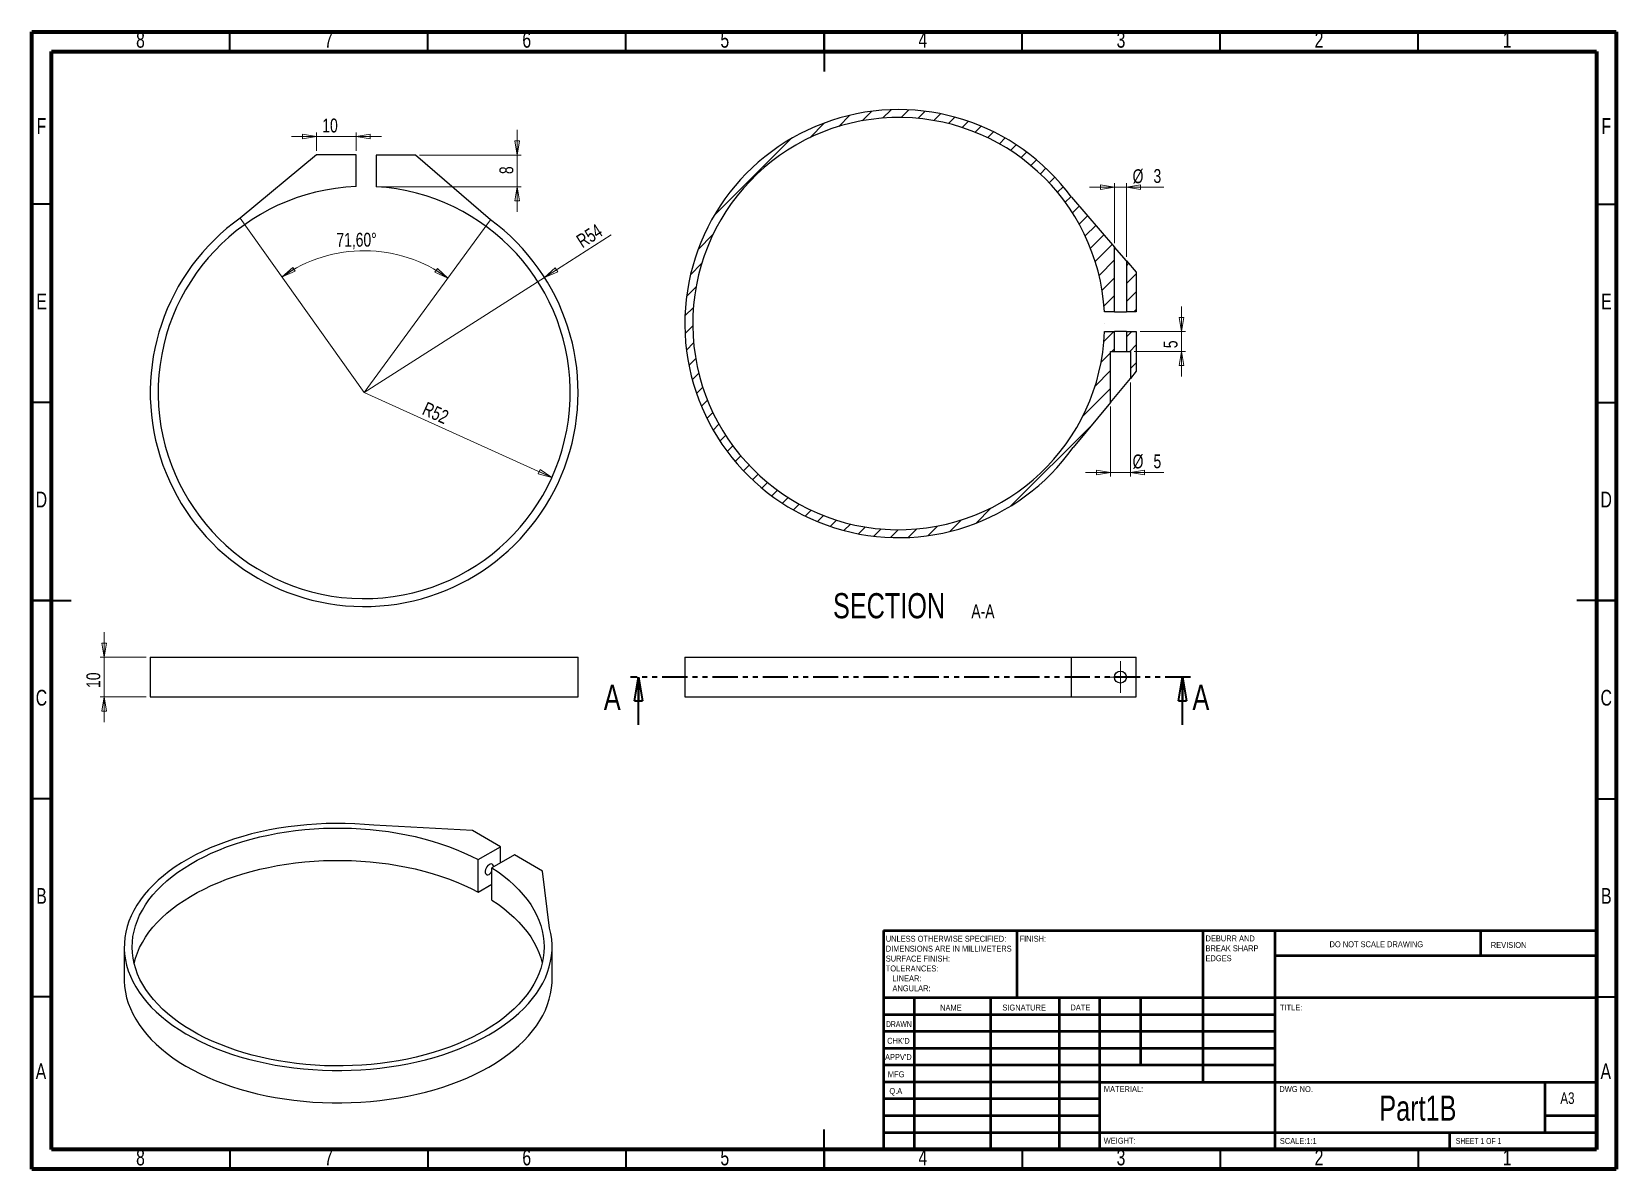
# Model space of a CAD drawing. Header units: millimetres. Extents: x 15 to 415, y 5 to 292.
import ezdxf

# ---------------------------------------------------------------- set-up
doc = ezdxf.new("R2010")
doc.units = ezdxf.units.MM
doc.linetypes.add('PHANTOM', pattern=[12.7, 6.35, -1.27, 1.27, -1.27, 1.27, -1.27])
doc.styles.add('SLDTEXTSTYLE0', font='TXT', dxfattribs={"width": 0.75})
doc.styles.add('SLDTEXTSTYLE1', font='TXT', dxfattribs={"width": 0.686449})
doc.styles.add('SLDTEXTSTYLE2', font='TXT', dxfattribs={"width": 0.6875})
doc.dimstyles.new('SLDDIMSTYLE0', dxfattribs={"dimtxt": 3.5, "dimasz": 3.556, "dimexe": 0, "dimexo": 0.0625, "dimgap": 0.875, "dimtad": 1, "dimrnd": 1e-09, "dimzin": 12, "dimdsep": 46, "dimtxsty": 'SLDTEXTSTYLE0', "dimblk1": 'CLOSED', "dimblk2": 'CLOSED', "dimsah": 1, "dimcen": 0.09, "dimadec": 0, "dimazin": 3, "dimtfac": 1, "dimtmove": 0, "dimatfit": 0, "dimldrblk": 'CLOSED', "dimfxl": 0, "dimfrac": 2, "dimtolj": 1, "dimtzin": 12, "dimarcsym": 0})
doc.dimstyles.new('SLDDIMSTYLE1', dxfattribs={"dimtxt": 3.5, "dimasz": 3.556, "dimexe": 0, "dimexo": 0.0625, "dimgap": 0.875, "dimtad": 1, "dimdec": 4, "dimzin": 12, "dimdsep": 46, "dimtxsty": 'SLDTEXTSTYLE0', "dimblk1": 'CLOSED', "dimblk2": 'CLOSED', "dimsah": 1, "dimcen": 0.09, "dimazin": 3, "dimtfac": 1, "dimtofl": 0, "dimtmove": 0, "dimatfit": 3, "dimldrblk": 'CLOSED', "dimfxl": 0, "dimfrac": 2, "dimtolj": 1, "dimtzin": 12, "dimarcsym": 0})
doc.dimstyles.new('SLDDIMSTYLE2', dxfattribs={"dimtxt": 3.5, "dimasz": 3.556, "dimexe": 0, "dimexo": 0.0625, "dimgap": 0.875, "dimtad": 1, "dimrnd": 1e-09, "dimzin": 12, "dimdsep": 46, "dimtxsty": 'SLDTEXTSTYLE0', "dimblk1": 'CLOSED', "dimblk2": 'CLOSED', "dimsah": 1, "dimcen": 0, "dimadec": 0, "dimazin": 3, "dimtfac": 1, "dimtofl": 0, "dimtmove": 0, "dimatfit": 3, "dimldrblk": 'CLOSED', "dimfxl": 0, "dimfrac": 2, "dimtolj": 1, "dimtzin": 12, "dimarcsym": 0})

# ---------------------------------------------------------------- blocks, each defined once
blk = doc.blocks.new('SW_NOTE_0')
at = {"color": 0, "linetype": 'Continuous', "lineweight": 0, "char_height": 1.5, "attachment_point": 1, "style": 'SLDTEXTSTYLE0'}
for s, insert in [('UNLESS OTHERWISE SPECIFIED:', (0, 1.93)), ('SURFACE FINISH:', (0, -3.07)), ('DIMENSIONS ARE IN MILLIMETERS', (0, -0.57)), ('TOLERANCES:', (0, -5.57)), ('ANGULAR:', (1.69, -10.57)), ('LINEAR:', (1.69, -8.07))]:
    blk.add_mtext(s, dxfattribs=dict(at, insert=insert))
blk = doc.blocks.new('SW_NOTE_1')
at = {"color": 0, "linetype": 'Continuous', "lineweight": 0, "char_height": 1.5, "attachment_point": 1, "style": 'SLDTEXTSTYLE0'}
for s, insert in [('DEBURR AND', (0, 1.93)), ('BREAK SHARP', (0, -0.57)), ('EDGES', (0, -3.07))]:
    blk.add_mtext(s, dxfattribs=dict(at, insert=insert))
blk = doc.blocks.new('_Closed')
at = {"color": 0, "linetype": 'ByBlock', "lineweight": -2}
for p, q in [((-1, 0.166667), (0, 0)), ((-1, 0.166667), (-1, -0.166667)), ((0, 0), (-1, -0.166667)), ((0, 0), (-1, 0))]:
    blk.add_line(p, q, dxfattribs=at)
blk = doc.blocks.new('_D')
at = {"color": 7, "linetype": 'Continuous', "lineweight": 18}
for p, q in [((33.32, 134.18), (33.32, 140.53)), ((43.93, 134.18), (32.32, 134.18)), ((33.32, 134.18), (33.32, 124.18)), ((43.93, 124.18), (32.32, 124.18)), ((33.32, 124.18), (33.32, 117.83))]:
    blk.add_line(p, q, dxfattribs=at)
at = {"color": 7, "linetype": 'Continuous', "lineweight": 18, "xscale": 3.556, "yscale": 3.556}
for p, rotation in [((33.32, 134.18, 2.98), 270.0000000000004), ((33.32, 124.18, 2.98), 90.0000000000004)]:
    blk.add_blockref('_Closed', p, dxfattribs=dict(at, rotation=rotation))
at = {"color": 7, "linetype": 'Continuous', "lineweight": 18, "insert": (28.81, 126.45), "char_height": 3.5, "attachment_point": 1, "rotation": 90, "style": 'SLDTEXTSTYLE0'}
blk.add_mtext('10', dxfattribs=at)
blk = doc.blocks.new('_D_1')
at = {"color": 7, "linetype": 'Continuous', "lineweight": 18}
blk.add_arc((98.93, 200.99), 35.78, 53.7842, 125.3875, dxfattribs=at)
at = {"color": 7, "linetype": 'Continuous', "lineweight": 18, "xscale": 3.556, "yscale": 3.556}
for p, rotation in [((78.21, 230.16), 212.5497389897637), ((120.07, 229.86), 326.621970199578)]:
    blk.add_blockref('_Closed', p, dxfattribs=dict(at, rotation=rotation))
at = {"color": 7, "linetype": 'Continuous', "lineweight": 18, "insert": (91.9, 241.24), "char_height": 3.5, "attachment_point": 1, "rotation": 0.4017, "style": 'SLDTEXTSTYLE0'}
blk.add_mtext('71,60°', dxfattribs=at)
blk = doc.blocks.new('_D_2')
at = {"color": 7, "linetype": 'Continuous', "lineweight": 18}
blk.add_line((146.32, 179.58), (98.93, 200.99), dxfattribs=at)
at = {"color": 7, "linetype": 'Continuous', "lineweight": 18, "xscale": 3.556, "yscale": 3.556, "rotation": 335.6859882625973}
blk.add_blockref('_Closed', (146.32, 179.58, -5), dxfattribs=at)
at = {"color": 7, "linetype": 'Continuous', "lineweight": 18, "insert": (114.75, 198.77), "char_height": 3.5, "attachment_point": 1, "rotation": 335.686, "style": 'SLDTEXTSTYLE0'}
blk.add_mtext('R52', dxfattribs=at)
blk = doc.blocks.new('_D_3')
at = {"color": 7, "linetype": 'Continuous', "lineweight": 18}
for q in [(161.3, 240.77), (98.93, 200.99)]:
    blk.add_line((144.46, 230.03), q, dxfattribs=at)
at = {"color": 7, "linetype": 'Continuous', "lineweight": 18, "xscale": 3.556, "yscale": 3.556, "rotation": 212.5319188884054}
blk.add_blockref('_Closed', (144.46, 230.03, -5), dxfattribs=at)
at = {"color": 7, "linetype": 'Continuous', "lineweight": 18, "insert": (152.12, 240.27), "char_height": 3.5, "attachment_point": 1, "rotation": 32.5319, "style": 'SLDTEXTSTYLE0'}
blk.add_mtext('R54', dxfattribs=at)
blk = doc.blocks.new('_D_4')
at = {"color": 7, "linetype": 'Continuous', "lineweight": 18}
for p, q in [((86.92, 265.59), (80.57, 265.59)), ((86.92, 261.95), (86.92, 266.59)), ((96.92, 265.59), (86.92, 265.59)), ((96.92, 261.95), (96.92, 266.59)), ((96.92, 265.59), (103.27, 265.59))]:
    blk.add_line(p, q, dxfattribs=at)
at = {"color": 7, "linetype": 'Continuous', "lineweight": 18, "xscale": 3.556, "yscale": 3.556}
blk.add_blockref('_Closed', (86.92, 265.59, -5), dxfattribs=at)
at = {"color": 7, "linetype": 'Continuous', "lineweight": 18, "xscale": 3.556, "yscale": 3.556, "rotation": 180.0000000000004}
blk.add_blockref('_Closed', (96.92, 265.59, -5), dxfattribs=at)
at = {"color": 7, "linetype": 'Continuous', "lineweight": 18, "insert": (88.36, 270.11), "char_height": 3.5, "attachment_point": 1, "style": 'SLDTEXTSTYLE0'}
blk.add_mtext('10', dxfattribs=at)
blk = doc.blocks.new('_D_5')
at = {"color": 7, "linetype": 'Continuous', "lineweight": 18}
for p, q in [((137.58, 260.91), (137.58, 267.26)), ((112.92, 260.91), (138.58, 260.91)), ((137.58, 260.91), (137.58, 252.91)), ((102.92, 252.91), (138.58, 252.91)), ((137.58, 252.91), (137.58, 246.56))]:
    blk.add_line(p, q, dxfattribs=at)
at = {"color": 7, "linetype": 'Continuous', "lineweight": 18, "xscale": 3.556, "yscale": 3.556}
for p, rotation in [((137.58, 260.91, -5), 270.0000000000004), ((137.58, 252.91, -5), 90.0000000000004)]:
    blk.add_blockref('_Closed', p, dxfattribs=dict(at, rotation=rotation))
at = {"color": 7, "linetype": 'Continuous', "lineweight": 18, "insert": (133.07, 256.1), "char_height": 3.5, "attachment_point": 1, "rotation": 90, "style": 'SLDTEXTSTYLE0'}
blk.add_mtext('8', dxfattribs=at)
blk = doc.blocks.new('SW_CENTERMARKSYMBOL_0')
at = {"color": 0, "linetype": 'Continuous', "lineweight": 0}
for p, q in [((0, 2.5), (0, 4)), ((-2.5, 0), (-4, 0)), ((0, 0), (-2.5, 0)), ((0, 0), (0, 2.5)), ((0, 0), (0, -2.5)), ((0, 0), (2.5, 0)), ((2.5, 0), (4, 0)), ((0, -2.5), (0, -4))]:
    blk.add_line(p, q, dxfattribs=at)
blk = doc.blocks.new('_D_6')
at = {"color": 7, "linetype": 'Continuous', "lineweight": 18}
for p, q in [((288.33, 252.8), (281.98, 252.8)), ((288.33, 238.67), (288.33, 253.8)), ((288.33, 252.8), (291.33, 252.8)), ((291.33, 235.2), (291.33, 253.8)), ((291.33, 252.8), (300.76, 252.8))]:
    blk.add_line(p, q, dxfattribs=at)
at = {"color": 7, "linetype": 'Continuous', "lineweight": 18, "xscale": 3.556, "yscale": 3.556}
blk.add_blockref('_Closed', (288.33, 252.8, 7.5), dxfattribs=at)
at = {"color": 7, "linetype": 'Continuous', "lineweight": 18, "xscale": 3.556, "yscale": 3.556, "rotation": 180.0000000000006}
blk.add_blockref('_Closed', (291.33, 252.8, 7.5), dxfattribs=at)
at = {"color": 7, "linetype": 'Continuous', "lineweight": 18, "char_height": 3.5, "attachment_point": 1, "style": 'SLDTEXTSTYLE0'}
for s, insert in [('%%c', (292.9, 257.31)), ('3', (298.17, 257.37))]:
    blk.add_mtext(s, dxfattribs=dict(at, insert=insert))
blk = doc.blocks.new('_D_7')
at = {"color": 7, "linetype": 'Continuous', "lineweight": 18}
for p, q in [((292.33, 203.54), (292.33, 179.82)), ((287.33, 197.5), (287.33, 179.82)), ((287.33, 180.82), (280.98, 180.82)), ((287.33, 180.82), (292.33, 180.82)), ((292.33, 180.82), (300.76, 180.82))]:
    blk.add_line(p, q, dxfattribs=at)
at = {"color": 7, "linetype": 'Continuous', "lineweight": 18, "xscale": 3.556, "yscale": 3.556}
blk.add_blockref('_Closed', (287.33, 180.82, 7.5), dxfattribs=at)
at = {"color": 7, "linetype": 'Continuous', "lineweight": 18, "xscale": 3.556, "yscale": 3.556, "rotation": 180.0000000000006}
blk.add_blockref('_Closed', (292.33, 180.82, 7.5), dxfattribs=at)
at = {"color": 7, "linetype": 'Continuous', "lineweight": 18, "char_height": 3.5, "attachment_point": 1, "style": 'SLDTEXTSTYLE0'}
for s, insert in [('%%c', (292.9, 185.34)), ('5', (298.17, 185.39))]:
    blk.add_mtext(s, dxfattribs=dict(at, insert=insert))
blk = doc.blocks.new('_D_8')
at = {"color": 7, "linetype": 'Continuous', "lineweight": 18}
for p, q in [((305.24, 216.36), (305.24, 222.71)), ((294.83, 216.36), (306.24, 216.36)), ((305.24, 211.36), (305.24, 216.36)), ((293.33, 211.36), (306.24, 211.36)), ((305.24, 211.36), (305.24, 205.01))]:
    blk.add_line(p, q, dxfattribs=at)
at = {"color": 7, "linetype": 'Continuous', "lineweight": 18, "xscale": 3.556, "yscale": 3.556}
for p, rotation in [((305.24, 216.36, 7.5), 270.0000000000005), ((305.24, 211.36, 7.5), 90.0000000000005)]:
    blk.add_blockref('_Closed', p, dxfattribs=dict(at, rotation=rotation))
at = {"color": 7, "linetype": 'Continuous', "lineweight": 18, "insert": (300.73, 212.17), "char_height": 3.5, "attachment_point": 1, "rotation": 90, "style": 'SLDTEXTSTYLE0'}
blk.add_mtext('5', dxfattribs=at)
blk = doc.blocks.new('SW_NOTE_2')
at = {"color": 0, "linetype": 'Continuous', "lineweight": 0, "attachment_point": 2, "style": 'SLDTEXTSTYLE0'}
for s, insert, char_height in [('SECTION', (17.36, 8.19), 6.35), ('A-A', (41.06, 5.35), 3.5)]:
    blk.add_mtext(s, dxfattribs=dict(at, insert=insert, char_height=char_height))

msp = doc.modelspace()

# ---------------------------------------------------------------- hatches: boundary and pattern name
at = {"linetype": 'Continuous', "lineweight": 18}
h = msp.add_hatch(dxfattribs=at)
h.set_pattern_fill('ANSI31', style=0)
edge = h.paths.add_edge_path(flags=0)
edge.add_line((285.7847, 221.35736), (288.33185, 221.35736))
edge.add_line((288.33185, 221.35736), (288.33185, 237.66685))
edge.add_line((288.33185, 237.66685), (277.43777, 250.27237))
edge.add_arc((233.87072, 218.36764), 54, 36.2158208, 324.6124701)
edge.add_line((277.89443, 187.09603), (287.33185, 198.50172))
edge.add_line((287.33185, 198.50172), (287.33185, 211.35736))
edge.add_line((287.33185, 211.35736), (288.33185, 211.35736))
edge.add_line((288.33185, 211.35736), (288.33185, 216.35736))
edge.add_line((288.33185, 216.35736), (285.83185, 216.35736))
edge.add_arc((233.87072, 218.36764), 52, 3.2960196, 357.7844403, ccw=False)
h = msp.add_hatch(dxfattribs=at)
h.set_pattern_fill('ANSI31', style=0)
h.paths.add_polyline_path([(293.7847, 221.35736), (293.7847, 231.35736), (291.33185, 234.19555), (291.33185, 221.35736)], flags=0)
h = msp.add_hatch(dxfattribs=at)
h.set_pattern_fill('ANSI31', style=0)
h.paths.add_polyline_path([(292.33185, 204.54452), (293.83185, 206.35736), (293.83185, 216.35736), (291.33185, 216.35736), (291.33185, 211.35736), (292.33185, 211.35736)], flags=0)

# ---------------------------------------------------------------- linework, layer by layer
at = {"color": 7, "linetype": 'Continuous', "lineweight": 70}
for p, q in [((15, 5), (15, 292)), ((15, 292), (415, 292)), ((415, 292), (415, 5)), ((20, 10), (20, 287)), ((20, 287), (410, 287)), ((410, 287), (410, 10)), ((410, 10), (20, 10)), ((415, 5), (15, 5))]:
    msp.add_line(p, q, dxfattribs=at)
at = {"color": 7, "linetype": 'Continuous', "lineweight": 35}
for p, q in [((65, 287), (65, 292)), ((115, 287), (115, 292)), ((165, 287), (165, 292)), ((215, 292), (215, 282)), ((215, 287), (215, 292)), ((265, 287), (265, 292)), ((315, 287), (315, 292)), ((365, 287), (365, 292)), ((20, 248.5), (15, 248.5)), ((410, 248.5), (415, 248.5)), ((20, 198.5), (15, 198.5)), ((410, 198.5), (415, 198.5)), ((15, 148.5), (25, 148.5)), ((20, 148.5), (15, 148.5)), ((415, 148.5), (405, 148.5)), ((410, 148.5), (415, 148.5)), ((168.19538, 117.17521), (168.19538, 129.17521)), ((305.50718, 117.17521), (305.50718, 129.17521)), ((20, 98.5), (15, 98.5)), ((410, 98.5), (415, 98.5)), ((20, 48.5), (15, 48.5)), ((410, 48.5), (415, 48.5)), ((215, 5), (215, 15)), ((65, 10), (65, 5)), ((115, 10), (115, 5)), ((165, 10), (165, 5)), ((215, 10), (215, 5)), ((265, 10), (265, 5)), ((315, 10), (315, 5)), ((365, 10), (365, 5))]:
    msp.add_line(p, q, dxfattribs=at)
at = {"color": 7, "linetype": 'Continuous', "lineweight": 25}
for p, q in [((86.92306, 260.95281), (67.66173, 245.01539)), ((96.92306, 260.95281), (86.92306, 260.95281)), ((96.92306, 252.95281), (96.92306, 260.95281)), ((101.92306, 260.90566), (101.92306, 252.90566)), ((111.92306, 260.90566), (101.92306, 260.90566)), ((130.83807, 244.55873), (111.92306, 260.90566)), ((277.43777, 250.27237), (288.33185, 237.66685)), ((288.33185, 221.35736), (288.33185, 237.66685)), ((291.33185, 234.19555), (288.33185, 237.66685)), ((291.33185, 234.19555), (291.33185, 221.35736)), ((291.33185, 234.19555), (293.7847, 231.35736)), ((293.7847, 231.35736), (293.7847, 221.35736)), ((288.33185, 221.35736), (285.7847, 221.35736)), ((288.33185, 221.35736), (291.33185, 221.35736)), ((293.7847, 221.35736), (291.33185, 221.35736)), ((285.83185, 216.35736), (288.33185, 216.35736)), ((288.33185, 211.35736), (288.33185, 216.35736)), ((291.33185, 216.35736), (288.33185, 216.35736)), ((291.33185, 216.35736), (291.33185, 211.35736)), ((291.33185, 216.35736), (293.83185, 216.35736)), ((293.83185, 216.35736), (293.83185, 206.35736)), ((287.33185, 211.35736), (288.33185, 211.35736)), ((287.33185, 198.50172), (287.33185, 211.35736)), ((288.33185, 211.35736), (291.33185, 211.35736)), ((291.33185, 211.35736), (292.33185, 211.35736)), ((292.33185, 211.35736), (292.33185, 204.54452)), ((287.33185, 198.50172), (292.33185, 204.54452)), ((293.83185, 206.35736), (292.33185, 204.54452)), ((287.33185, 198.50172), (277.89443, 187.09603)), ((44.93333, 134.17521), (44.93333, 124.17521)), ((44.93333, 134.17521), (152.93333, 134.17521)), ((152.93333, 124.17521), (152.93333, 134.17521)), ((179.87072, 134.17521), (179.87072, 124.17521)), ((179.87072, 134.17521), (277.43777, 134.17521)), ((277.43777, 124.17521), (277.43777, 134.17521)), ((277.43777, 134.17521), (293.7847, 134.17521)), ((293.7847, 124.17521), (293.7847, 134.17521)), ((293.7847, 134.17521), (293.83185, 134.17521)), ((293.83185, 124.17521), (293.83185, 134.17521)), ((44.93333, 124.17521), (152.93333, 124.17521)), ((179.87072, 124.17521), (277.43777, 124.17521)), ((277.43777, 124.17521), (293.7847, 124.17521)), ((293.7847, 124.17521), (293.83185, 124.17521)), ((126.27307, 90.47359), (101.3838, 91.83042)), ((133.34414, 86.39155), (126.27307, 90.47359)), ((127.68729, 83.12592), (133.34414, 86.39155)), ((136.84634, 84.33129), (131.18949, 81.06565)), ((133.34414, 82.30951), (133.34414, 86.39155)), ((143.91741, 80.24925), (136.84634, 84.33129)), ((127.68729, 74.96051), (127.68729, 83.12592)), ((131.18949, 72.90025), (131.18949, 81.06565)), ((145.73331, 65.85518), (143.91741, 80.24925)), ((127.68729, 74.96051), (131.18949, 76.98229)), ((38.3667, 61.09457), (38.3667, 52.92916)), ((146.3667, 52.92916), (146.3667, 61.09457))]:
    msp.add_line(p, q, dxfattribs=at)
at = {"color": 7, "linetype": 'Continuous', "lineweight": 18}
for q in [(67.66173, 245.01539), (130.83807, 244.55873)]:
    msp.add_line((98.93333, 200.99168), q, dxfattribs=at)
at = {"color": 7, "linetype": 'PHANTOM', "lineweight": 35}
msp.add_line((307.50718, 129.17521), (166.19538, 129.17521), dxfattribs=at)
at = {"color": 7, "linetype": 'Continuous', "lineweight": 50}
for p, q in [((230, 65.25), (410, 65.25)), ((230, 65.25), (230, 10)), ((263.8, 48.25), (263.8, 65.25)), ((310.6, 65.25), (310.6, 27)), ((328.8, 65.25), (328.8, 10)), ((380.8, 58.875), (380.8, 65.25)), ((410, 58.875), (328.8, 58.875)), ((410, 48.25), (230, 48.25)), ((237.8, 48.25), (237.8, 10)), ((256.99095, 48.25), (256.99095, 10)), ((274.39893, 48.25), (274.39893, 10)), ((284.6, 10), (284.6, 48.25)), ((295, 31.25), (295, 48.25)), ((328.8, 44), (230, 44)), ((328.8, 39.75), (230, 39.75)), ((328.8, 35.5), (230, 35.5)), ((328.8, 31.25), (230, 31.25)), ((284.6, 27), (230, 27)), ((284.6, 27), (410, 27)), ((397, 14.25), (397, 27)), ((284.6, 22.74993), (230, 22.74993)), ((284.6, 18.5), (230, 18.5)), ((410, 18.5), (397, 18.5)), ((230, 14.25), (410, 14.25)), ((373, 10), (373, 14.25))]:
    msp.add_line(p, q, dxfattribs=at)
at = {"color": 7, "linetype": 'Continuous', "lineweight": 25, "flags": 128}
for points in [[(101.3838, 91.83042), (98.98273, 92.03325), (96.56829, 92.1736), (94.14536, 92.25119), (91.71885, 92.26587), (89.29364, 92.21759), (86.87464, 92.10646), (84.46673, 91.93271), (82.07478, 91.69668), (79.7036, 91.39886), (77.358, 91.03983), (75.04271, 90.62034), (72.7624, 90.14122), (70.52168, 89.60344), (68.32508, 89.00809), (66.17703, 88.35637), (64.08186, 87.6496), (62.04381, 86.88921), (60.067, 86.07672), (58.15541, 85.21379), (56.31291, 84.30214), (54.54322, 83.34363), (52.84991, 82.3402), (51.2364, 81.29385), (49.70595, 80.20672), (48.26165, 79.08099), (46.90642, 77.91894), (45.64299, 76.72292), (44.47391, 75.49533), (43.40155, 74.23866), (42.42807, 72.95545), (41.55544, 71.64829), (40.78541, 70.31982), (40.11956, 68.97271), (39.55921, 67.6097), (39.1055, 66.23353), (38.75934, 64.84698), (38.52144, 63.45285), (38.39228, 62.05397), (38.37212, 60.65314), (38.46099, 59.25321), (38.65872, 57.85699), (38.96491, 56.46731), (39.37894, 55.08698), (39.89997, 53.71878), (40.52696, 52.36547), (41.25863, 51.02979), (42.09352, 49.71444), (43.02992, 48.42206), (44.06595, 47.15528), (45.19953, 45.91665), (46.42835, 44.70867), (47.74995, 43.53378), (49.16164, 42.39435), (50.66058, 41.29268), (52.24375, 40.231), (53.90794, 39.21146), (55.64979, 38.2361), (57.46579, 37.30691), (59.35227, 36.42576), (61.30542, 35.59442), (63.3213, 34.81457), (65.39583, 34.0878), (67.52482, 33.41556), (69.70398, 32.79922), (71.92891, 32.24002), (74.19511, 31.73909), (76.49801, 31.29744), (78.83295, 30.91596), (81.19522, 30.59543), (83.58005, 30.33649), (85.98263, 30.13966), (88.39809, 30.00534), (90.82158, 29.9338), (93.24818, 29.92519), (95.673, 29.97952), (98.09115, 30.09669), (100.49773, 30.27646), (102.8879, 30.51846), (105.25681, 30.8222), (107.5997, 31.18708), (109.91183, 31.61236), (112.18852, 32.09717), (114.42519, 32.64054), (116.61731, 33.24136), (118.76046, 33.89844), (120.85031, 34.61044), (122.88264, 35.37592), (124.85335, 36.19333), (126.75845, 37.06104), (128.5941, 37.97727), (130.35659, 38.94019), (132.04236, 39.94785), (133.64801, 40.99821), (135.1703, 42.08916), (136.60615, 43.21848), (137.95266, 44.38391), (139.20712, 45.58308), (140.36698, 46.81357), (141.42991, 48.07291), (142.39376, 49.35854), (143.25659, 50.66787), (144.01665, 51.99825), (144.67241, 53.34701), (145.22254, 54.71141), (145.66593, 56.0887), (146.00169, 57.4761), (146.22913, 58.87081), (146.34781, 60.27), (146.35747, 61.67087), (146.25811, 63.07057), (146.04992, 64.46628), (145.73331, 65.85518)], [(131.18949, 81.06565), (132.72258, 80.02577), (134.17216, 78.94671), (135.53525, 77.83071), (136.809, 76.68008), (137.9908, 75.4972), (139.07819, 74.28452), (140.06892, 73.04454), (140.96095, 71.77984), (141.75243, 70.49303), (142.44171, 69.18677), (143.02738, 67.86377), (143.50822, 66.52676), (143.88324, 65.17851), (144.15166, 63.8218), (144.31293, 62.45946), (144.3667, 61.09429), (144.31288, 59.72912), (144.15157, 58.36678), (143.88311, 57.01008), (143.50804, 55.66183), (143.02716, 54.32483), (142.44145, 53.00183), (141.75212, 51.69558), (140.9606, 50.40877), (140.06853, 49.14408), (139.07776, 47.90412), (137.99033, 46.69145), (136.80849, 45.50858), (135.5347, 44.35797), (134.17158, 43.24198), (132.72196, 42.16294), (131.18883, 41.12307), (129.57538, 40.12452), (127.88493, 39.16937), (126.12098, 38.25959), (124.28719, 37.39705), (122.38735, 36.58355), (120.42539, 35.82077), (118.40537, 35.11029), (116.33147, 34.45357), (114.20799, 33.85198), (112.03931, 33.30677), (109.82992, 32.81905), (107.5844, 32.38983), (105.30738, 32.02002), (103.00359, 31.71036), (100.67779, 31.46151), (98.3348, 31.27398), (95.97945, 31.14815), (93.61663, 31.08428), (91.25122, 31.08252), (88.88812, 31.14285), (86.53222, 31.26517), (84.18839, 31.4492), (81.86149, 31.69458), (79.55632, 32.00079), (77.27766, 32.36721), (75.03022, 32.79307), (72.81865, 33.27749), (70.64753, 33.81947), (68.52136, 34.41789), (66.44453, 35.0715), (64.42133, 35.77897), (62.45596, 36.53882), (60.55248, 37.34948), (58.71484, 38.20927), (56.94682, 39.11642), (55.2521, 40.06904), (53.63417, 41.06518), (52.09639, 42.10275), (50.64194, 43.17963), (49.27383, 44.29357), (47.99488, 45.44228), (46.80775, 46.62338), (45.7149, 47.83442), (44.71857, 49.0729), (43.82084, 50.33626), (43.02356, 51.62188), (42.32838, 52.9271), (41.73674, 54.24921), (41.24987, 55.5855), (40.86877, 56.93318), (40.59423, 58.28947), (40.42682, 59.65157), (40.36688, 61.01665), (40.41454, 62.3819), (40.5697, 63.74448), (40.83204, 65.10158), (41.20102, 66.45038), (41.67587, 67.78811), (42.25561, 69.11198), (42.93904, 70.41927), (43.72475, 71.70726), (44.61111, 72.97329), (45.59628, 74.21473), (46.67824, 75.42904), (47.85473, 76.61368), (49.12333, 77.7662), (50.48141, 78.88423), (51.92615, 79.96545), (53.45458, 81.00763), (55.06353, 82.00859), (56.74966, 82.96628), (58.5095, 83.87872), (60.33939, 84.74401), (62.23555, 85.56036), (64.19406, 86.32609), (66.21087, 87.03961), (68.28179, 87.69944), (70.40256, 88.30422), (72.56877, 88.8527), (74.77595, 89.34374), (77.01953, 89.77633), (79.29487, 90.14957), (81.59725, 90.46268), (83.92192, 90.71503), (86.26406, 90.90609), (88.61883, 91.03546), (90.98136, 91.10288), (93.34675, 91.1082), (95.71011, 91.05142), (98.06656, 90.93265), (100.41121, 90.75214), (102.73922, 90.51026), (105.04576, 90.20752), (107.32607, 89.84453), (109.57542, 89.42205), (111.78916, 88.94096), (113.96272, 88.40225), (116.09159, 87.80703), (118.17136, 87.15654), (120.19774, 86.45212), (122.16653, 85.69523), (124.07366, 84.88743), (125.91519, 84.0304), (127.68729, 83.12592)], [(40.84987, 57.01187), (41.20102, 58.28498), (41.67587, 59.6227), (42.25561, 60.94657), (42.93904, 62.25386), (43.72475, 63.54185), (44.61111, 64.80788), (45.59628, 66.04933), (46.67824, 67.26363), (47.85473, 68.44827), (49.12333, 69.6008), (50.48141, 70.71883), (51.92615, 71.80005), (53.45458, 72.84222), (55.06353, 73.84318), (56.74966, 74.80088), (58.5095, 75.71331), (60.33939, 76.5786), (62.23555, 77.39495), (64.19406, 78.16068), (66.21087, 78.8742), (68.28179, 79.53403), (70.40256, 80.13881), (72.56877, 80.68729), (74.77595, 81.17833), (77.01953, 81.61092), (79.29487, 81.98416), (81.59725, 82.29728), (83.92192, 82.54963), (86.26406, 82.74068), (88.61883, 82.87005), (90.98136, 82.93747), (93.34675, 82.94279), (95.71011, 82.88601), (98.06656, 82.76724), (100.41121, 82.58673), (102.73922, 82.34485), (105.04576, 82.04211), (107.32607, 81.67912), (109.57542, 81.25664), (111.78916, 80.77555), (113.96272, 80.23684), (116.09159, 79.64162), (118.17136, 78.99113), (120.19774, 78.28671), (122.16653, 77.52982), (124.07366, 76.72202), (125.91519, 75.865), (127.68729, 74.96051)], [(131.57638, 81.28834), (131.53704, 81.59608), (131.42196, 81.83559), (131.23967, 81.9891), (131.00369, 82.04522), (130.73151, 81.9998), (130.44333, 81.8562), (130.16052, 81.62507), (129.90405, 81.32356), (129.69295, 80.97402), (129.54287, 80.60238), (129.46493, 80.23621), (129.46493, 79.90265), (129.54287, 79.62645), (129.69295, 79.42809), (129.90405, 79.32229), (130.16052, 79.31689), (130.44333, 79.41229), (130.73151, 79.60141), (131.00369, 79.87024), (131.18949, 80.11905)], [(131.18949, 72.90025), (132.72258, 71.86036), (134.17216, 70.7813), (135.53525, 69.6653), (136.809, 68.51467), (137.9908, 67.33179), (139.07819, 66.11911), (140.06892, 64.87914), (140.96095, 63.61443), (141.75243, 62.32762), (142.44171, 61.02136), (143.02738, 59.69836), (143.50822, 58.36135), (143.88324, 57.0131), (143.88353, 57.01187)], [(38.3667, 52.92916), (38.37212, 52.48773), (38.46099, 51.0878), (38.65872, 49.69158), (38.96491, 48.3019), (39.37894, 46.92157), (39.89997, 45.55337), (40.52696, 44.20006), (41.25863, 42.86438), (42.09352, 41.54903), (43.02992, 40.25666), (44.06595, 38.98988), (45.19953, 37.75124), (46.42835, 36.54326), (47.74995, 35.36837), (49.16164, 34.22894), (50.66058, 33.12727), (52.24375, 32.0656), (53.90794, 31.04605), (55.64979, 30.0707), (57.46579, 29.1415), (59.35227, 28.26035), (61.30542, 27.42901), (63.3213, 26.64916), (65.39583, 25.92239), (67.52482, 25.25015), (69.70398, 24.63381), (71.92891, 24.07461), (74.19511, 23.57368), (76.49801, 23.13203), (78.83295, 22.75056), (81.19522, 22.43002), (83.58005, 22.17108), (85.98263, 21.97425), (88.39809, 21.83993), (90.82158, 21.76839), (93.24818, 21.75978), (95.673, 21.81411), (98.09115, 21.93128), (100.49773, 22.11105), (102.8879, 22.35305), (105.25681, 22.65679), (107.5997, 23.02167), (109.91183, 23.44695), (112.18852, 23.93176), (114.42519, 24.47513), (116.61731, 25.07596), (118.76046, 25.73303), (120.85031, 26.44503), (122.88264, 27.21051), (124.85335, 28.02793), (126.75845, 28.89563), (128.5941, 29.81186), (130.35659, 30.77478), (132.04236, 31.78244), (133.64801, 32.83281), (135.1703, 33.92375), (136.60615, 35.05308), (137.95266, 36.2185), (139.20712, 37.41767), (140.36698, 38.64817), (141.42991, 39.9075), (142.39376, 41.19313), (143.25659, 42.50246), (144.01665, 43.83285), (144.67241, 45.1816), (145.22254, 46.546), (145.66593, 47.92329), (146.00169, 49.31069), (146.22913, 50.7054), (146.34781, 52.1046), (146.3667, 52.92916)]]:
    msp.add_lwpolyline(points, dxfattribs=at)
at = {"color": 7, "linetype": 'Continuous', "lineweight": 25}
msp.add_circle((289.83185, 129.17521), 1.5, dxfattribs=at)
for centre, radius, start, end in [((233.87072, 218.36764), 54, 36.2158208, 324.6124701), ((233.87072, 218.36764), 52, 3.2960196, 357.7844403), ((98.93333, 200.99168), 52, 92.2155597, 86.7039804), ((98.93333, 200.99168), 54, 125.3875299, 53.7841792)]:
    msp.add_arc(centre, radius, start, end, dxfattribs=at)

# ---------------------------------------------------------------- block references
at = {"color": 7, "linetype": 'Continuous', "lineweight": 0}
for name, p in [('SW_NOTE_2', (214.06402, 142.18173)), ('SW_CENTERMARKSYMBOL_0', (289.83185, 129.17521)), ('SW_NOTE_1', (311.30922, 62.06949)), ('SW_NOTE_0', (230.59367, 61.98737))]:
    msp.add_blockref(name, p, dxfattribs=at)
at = {"color": 7, "linetype": 'Continuous', "lineweight": 35, "xscale": 6, "yscale": 6, "rotation": 90.0000000000004}
for p in [(168.19538, 129.17521), (305.50718, 129.17521)]:
    msp.add_blockref('_Closed', p, dxfattribs=at)

# ---------------------------------------------------------------- texts
at = {"color": 7, "linetype": 'Continuous', "lineweight": 0}
for s, insert, char_height, attachment_point, style in [('8', (42.46004, 291.96538), 3.96875, 2, 'SLDTEXTSTYLE0'), ('6', (139.96004, 291.96538), 3.96875, 2, 'SLDTEXTSTYLE0'), ('3', (289.96004, 291.96538), 3.96875, 2, 'SLDTEXTSTYLE0'), ('2', (339.96004, 291.96538), 3.96875, 2, 'SLDTEXTSTYLE0'), ('7', (89.96004, 291.96538), 3.96875, 2, 'SLDTEXTSTYLE0'), ('5', (189.96004, 291.96538), 3.96875, 2, 'SLDTEXTSTYLE0'), ('4', (239.96004, 291.96538), 3.96875, 2, 'SLDTEXTSTYLE0'), ('1', (387.46004, 291.96538), 3.96875, 2, 'SLDTEXTSTYLE0'), ('F', (17.45774, 270.21538), 3.96875, 2, 'SLDTEXTSTYLE0'), ('F', (412.45774, 270.21538), 3.96875, 2, 'SLDTEXTSTYLE0'), ('E', (17.50781, 225.96538), 3.96875, 2, 'SLDTEXTSTYLE0'), ('E', (412.50781, 225.96538), 3.96875, 2, 'SLDTEXTSTYLE0'), ('D', (17.45269, 175.96538), 3.96875, 2, 'SLDTEXTSTYLE0'), ('D', (412.45269, 175.96538), 3.96875, 2, 'SLDTEXTSTYLE0'), ('C', (17.45866, 125.96538), 3.96875, 2, 'SLDTEXTSTYLE0'), ('C', (412.45866, 125.96538), 3.96875, 2, 'SLDTEXTSTYLE0'), ('B', (17.4706, 75.96538), 3.96875, 2, 'SLDTEXTSTYLE0'), ('B', (412.4706, 75.96538), 3.96875, 2, 'SLDTEXTSTYLE0'), ('FINISH:', (264.37129, 63.91927), 1.5, 1, 'SLDTEXTSTYLE0'), ('DO NOT SCALE DRAWING', (342.61464, 62.53299), 1.5, 1, 'SLDTEXTSTYLE0'), ('REVISION', (383.32758, 62.33491), 1.5, 1, 'SLDTEXTSTYLE0'), ('NAME', (244.32224, 46.50148), 1.5, 1, 'SLDTEXTSTYLE0'), ('SIGNATURE', (260.03359, 46.56176), 1.5, 1, 'SLDTEXTSTYLE0'), ('DATE', (277.2147, 46.57618), 1.5, 1, 'SLDTEXTSTYLE0'), ('TITLE:', (330.09016, 46.57618), 1.5, 1, 'SLDTEXTSTYLE0'), ('DRAWN', (230.64336, 42.38478), 1.5, 1, 'SLDTEXTSTYLE1'), ("CHK'D", (230.93922, 38.16185), 1.5, 1, 'SLDTEXTSTYLE0'), ("APPV'D", (230.40172, 34.06587), 1.5, 1, 'SLDTEXTSTYLE0'), ('A', (17.33969, 31.71538), 3.96875, 2, 'SLDTEXTSTYLE0'), ('MFG', (231.12401, 29.71578), 1.5, 1, 'SLDTEXTSTYLE0'), ('A', (412.33969, 31.71538), 3.96875, 2, 'SLDTEXTSTYLE0'), ('Q.A', (231.50904, 25.50466), 1.5, 1, 'SLDTEXTSTYLE0'), ('MATERIAL:', (285.64586, 25.98606), 1.5, 1, 'SLDTEXTSTYLE0'), ('DWG NO.', (329.953, 25.98606), 1.5, 1, 'SLDTEXTSTYLE0'), ('A3', (400.87116, 24.40639), 2.910417, 1, 'SLDTEXTSTYLE0'), ('Part1B', (364.90999, 23.60691), 6.35, 2, 'SLDTEXTSTYLE0'), ('WEIGHT:', (285.61781, 12.94931), 1.4986, 1, 'SLDTEXTSTYLE0'), ('SCALE:1:1', (330.07397, 12.90009), 1.5, 1, 'SLDTEXTSTYLE0'), ('SHEET 1 OF 1', (374.47829, 12.90009), 1.5, 1, 'SLDTEXTSTYLE2'), ('8', (42.46004, 9.96538), 3.96875, 2, 'SLDTEXTSTYLE0'), ('7', (89.96004, 9.96538), 3.96875, 2, 'SLDTEXTSTYLE0'), ('6', (139.96004, 9.96538), 3.96875, 2, 'SLDTEXTSTYLE0'), ('5', (189.96004, 9.96538), 3.96875, 2, 'SLDTEXTSTYLE0'), ('4', (239.96004, 9.96538), 3.96875, 2, 'SLDTEXTSTYLE0'), ('3', (289.96004, 9.96538), 3.96875, 2, 'SLDTEXTSTYLE0'), ('2', (339.96004, 9.96538), 3.96875, 2, 'SLDTEXTSTYLE0'), ('1', (387.46004, 9.96538), 3.96875, 2, 'SLDTEXTSTYLE0')]:
    msp.add_mtext(s, dxfattribs=dict(at, insert=insert, char_height=char_height, attachment_point=attachment_point, style=style))
at = {"color": 7, "linetype": 'Continuous', "char_height": 6.35, "attachment_point": 1, "style": 'SLDTEXTSTYLE0'}
for insert in [(159.42465, 127.25911), (308.0131, 127.25911)]:
    msp.add_mtext('A', dxfattribs=dict(at, insert=insert))

# ---------------------------------------------------------------- dimensions: what is measured, and where the dimension line sits
at = {"color": 7, "linetype": 'Continuous', "lineweight": 18}
dim = msp.add_linear_dim(base=(86.92306, 265.59349), p1=(96.92306, 260.95281), p2=(86.92306, 260.95281), dimstyle='SLDDIMSTYLE0', dxfattribs=at)
dim.commit()
dim.dimension.update_dxf_attribs({"geometry": '_D_4', "text_midpoint": (90.94979, 265.59349), "dimtype": 160})
for base, p1, p2, picture, middle in [((137.5803, 252.90566), (111.92306, 260.90566), (101.92306, 252.90566), '_D_5', (137.5803, 257.39214)), ((305.24052, 216.35736), (292.33185, 211.35736), (293.83185, 216.35736), '_D_8', (305.24052, 213.45951)), ((33.32149, 124.17521), (44.93333, 134.17521), (44.93333, 124.17521), '_D', (33.32149, 129.03199))]:
    dim = msp.add_linear_dim(base=base, p1=p1, p2=p2, angle=90, dimstyle='SLDDIMSTYLE0', dxfattribs=at)
    dim.commit()
    dim.dimension.update_dxf_attribs({"geometry": picture, "text_midpoint": middle, "dimtype": 160})
dim = msp.add_linear_dim(base=(291.33185, 252.80117), p1=(288.33185, 237.66685), p2=(291.33185, 234.19555), text='%%c<>', dimstyle='SLDDIMSTYLE0', dxfattribs=at)
dim.commit()
dim.dimension.update_dxf_attribs({"geometry": '_D_6', "text_midpoint": (296.82872, 252.80117), "dimtype": 160})
dim = msp.add_angular_dim_2l(base=(99.19196, 236.77156), line1=((130.83807, 244.55873), (98.93333, 200.99168)), line2=((67.66173, 245.01539), (98.93333, 200.99168)), dimstyle='SLDDIMSTYLE1', dxfattribs=at)
dim.commit()
dim.dimension.update_dxf_attribs({"geometry": '_D_1', "text_midpoint": (98.68249, 236.77162), "dimtype": 162})
for mpoint, picture, middle in [((144.4603, 230.03123), '_D_3', (157.96652, 238.64622)), ((146.32107, 179.58134), '_D_2', (116.72546, 192.953))]:
    dim = msp.add_radius_dim(center=(98.93333, 200.99168), mpoint=mpoint, dimstyle='SLDDIMSTYLE2', dxfattribs=at)
    dim.commit()
    dim.dimension.update_dxf_attribs({"geometry": picture, "text_midpoint": middle, "dimtype": 164})
dim = msp.add_linear_dim(base=(292.33185, 180.82342), p1=(287.33185, 198.50172), p2=(292.33185, 204.54452), angle=0, text='%%c<>', dimstyle='SLDDIMSTYLE0', dxfattribs=at)
dim.commit()
dim.dimension.update_dxf_attribs({"geometry": '_D_7', "text_midpoint": (296.82872, 180.82342), "dimtype": 160})

doc.saveas('drawing.dxf')
